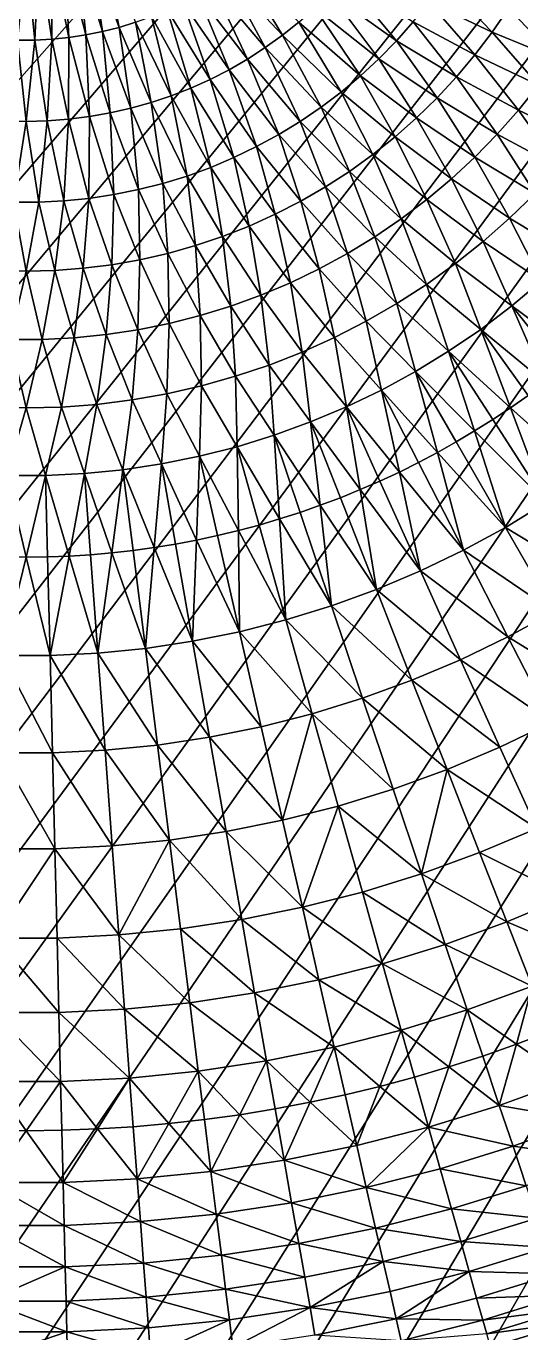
# Model space of a CAD drawing. Header units: millimetres. Extents: x -260 to 430, y -260 to 260.
# Drawn here: x 0 to 25.9, y -85.6 to -17.2 of the extents above; entities that cross this region are included whole.
import ezdxf

# ---------------------------------------------------------------- set-up
doc = ezdxf.new("R2010")
doc.units = ezdxf.units.MM
doc.header["$MEASUREMENT"] = 0
doc.layers.add('MESH_3D', color=2, linetype='CONTINUOUS')

msp = doc.modelspace()

# ---------------------------------------------------------------- linework, layer by layer
at = {"layer": 'MESH_3D'}
for points in [[(181.542, 186.125, 2950), (-259.677, -12.96, 2950), (-259.273, -19.43, 2950)], [(181.542, 186.125, 2950), (-259.273, -19.43, 2950), (-258.708, -25.888, 2950)], [(181.542, 186.125, 2950), (-258.708, -25.888, 2950), (-257.982, -32.329, 2950)], [(181.542, 186.125, 2950), (-257.982, -32.329, 2950), (-257.096, -38.751, 2950)], [(181.542, 186.125, 2950), (-257.096, -38.751, 2950), (-256.05, -45.149, 2950)], [(181.542, 186.125, 2950), (-256.05, -45.149, 2950), (-254.845, -51.518, 2950)], [(181.542, 186.125, 2950), (-254.845, -51.518, 2950), (-253.481, -57.855, 2950)], [(181.542, 186.125, 2950), (-253.481, -57.855, 2950), (-251.96, -64.157, 2950)], [(181.542, 186.125, 2950), (-251.96, -64.157, 2950), (-250.282, -70.419, 2950)], [(181.542, 186.125, 2950), (-250.282, -70.419, 2950), (-248.449, -76.636, 2950)], [(181.542, 186.125, 2950), (-248.449, -76.636, 2950), (-246.461, -82.807, 2950)], [(181.542, 186.125, 2950), (-246.461, -82.807, 2950), (-244.32, -88.925, 2950)], [(181.542, 186.125, 2950), (-244.32, -88.925, 2950), (-242.027, -94.989, 2950)], [(181.542, 186.125, 2950), (-242.027, -94.989, 2950), (-239.584, -100.993, 2950)], [(181.542, 186.125, 2950), (-239.584, -100.993, 2950), (-236.992, -106.935, 2950)], [(181.542, 186.125, 2950), (-236.992, -106.935, 2950), (-234.252, -112.81, 2950)], [(181.542, 186.125, 2950), (-234.252, -112.81, 2950), (-231.367, -118.615, 2950)], [(181.542, 186.125, 2950), (-231.367, -118.615, 2950), (-228.338, -124.346, 2950)], [(181.542, 186.125, 2950), (-228.338, -124.346, 2950), (-225.167, -130, 2950)], [(181.542, 186.125, 2950), (-225.167, -130, 2950), (-221.856, -135.573, 2950)], [(181.542, 186.125, 2950), (-221.856, -135.573, 2950), (-218.407, -141.062, 2950)], [(181.542, 186.125, 2950), (-218.407, -141.062, 2950), (-214.822, -146.463, 2950)], [(181.542, 186.125, 2950), (-214.822, -146.463, 2950), (-211.104, -151.773, 2950)], [(181.542, 186.125, 2950), (-211.104, -151.773, 2950), (-207.254, -156.989, 2950)], [(181.542, 186.125, 2950), (-207.254, -156.989, 2950), (-203.276, -162.107, 2950)], [(181.542, 186.125, 2950), (-203.276, -162.107, 2950), (-199.172, -167.125, 2950)], [(181.542, 186.125, 2950), (-199.172, -167.125, 2950), (-194.943, -172.038, 2950)], [(181.542, 186.125, 2950), (-194.943, -172.038, 2950), (-190.593, -176.845, 2950)], [(181.542, 186.125, 2950), (-190.593, -176.845, 2950), (-186.125, -181.542, 2950)], [(181.542, 186.125, 2950), (-186.125, -181.542, 2950), (-181.542, -186.125, 2950)], [(181.542, 186.125, 2950), (-181.542, -186.125, 2950), (-176.845, -190.593, 2950)], [(181.542, 186.125, 2950), (-176.845, -190.593, 2950), (-172.038, -194.943, 2950)], [(181.542, 186.125, 2950), (-172.038, -194.943, 2950), (-167.125, -199.172, 2950)], [(181.542, 186.125, 2950), (-167.125, -199.172, 2950), (-162.107, -203.276, 2950)], [(181.542, 186.125, 2950), (-162.107, -203.276, 2950), (-156.989, -207.254, 2950)], [(181.542, 186.125, 2950), (-156.989, -207.254, 2950), (-151.773, -211.104, 2950)], [(181.542, 186.125, 2950), (-151.773, -211.104, 2950), (-146.463, -214.822, 2950)], [(181.542, 186.125, 2950), (-146.463, -214.822, 2950), (-141.062, -218.407, 2950)], [(181.542, 186.125, 2950), (-141.062, -218.407, 2950), (-135.573, -221.856, 2950)], [(181.542, 186.125, 2950), (-135.573, -221.856, 2950), (-130, -225.167, 2950)], [(181.542, 186.125, 2950), (-130, -225.167, 2950), (-124.346, -228.338, 2950)], [(181.542, 186.125, 2950), (-124.346, -228.338, 2950), (-118.615, -231.367, 2950)], [(181.542, 186.125, 2950), (-118.615, -231.367, 2950), (-112.81, -234.252, 2950)], [(181.542, 186.125, 2950), (-112.81, -234.252, 2950), (-106.935, -236.992, 2950)], [(181.542, 186.125, 2950), (-106.935, -236.992, 2950), (-100.993, -239.584, 2950)], [(181.542, 186.125, 2950), (-100.993, -239.584, 2950), (-94.989, -242.027, 2950)], [(181.542, 186.125, 2950), (-94.989, -242.027, 2950), (-88.925, -244.32, 2950)], [(181.542, 186.125, 2950), (-88.925, -244.32, 2950), (-82.807, -246.461, 2950)], [(181.542, 186.125, 2950), (-82.807, -246.461, 2950), (-76.636, -248.449, 2950)], [(181.542, 186.125, 2950), (-76.636, -248.449, 2950), (-70.419, -250.282, 2950)], [(181.542, 186.125, 2950), (-70.419, -250.282, 2950), (-64.157, -251.96, 2950)], [(181.542, 186.125, 2950), (-64.157, -251.96, 2950), (-57.855, -253.481, 2950)], [(181.542, 186.125, 2950), (-57.855, -253.481, 2950), (-51.518, -254.845, 2950)], [(181.542, 186.125, 2950), (-51.518, -254.845, 2950), (-45.149, -256.05, 2950)], [(181.542, 186.125, 2950), (-45.149, -256.05, 2950), (-38.751, -257.096, 2950)], [(181.542, 186.125, 2950), (-38.751, -257.096, 2950), (-32.329, -257.982, 2950)], [(181.542, 186.125, 2950), (-32.329, -257.982, 2950), (-25.888, -258.708, 2950)], [(181.542, 186.125, 2950), (-25.888, -258.708, 2950), (-19.43, -259.273, 2950)], [(181.542, 186.125, 2950), (-19.43, -259.273, 2950), (-12.96, -259.677, 2950)], [(181.542, 186.125, 2950), (-12.96, -259.677, 2950), (-6.482, -259.919, 2950)], [(181.542, 186.125, 2950), (-6.482, -259.919, 2950), (0, -260, 2950)], [(181.542, 186.125, 2950), (0, -260, 2950), (6.482, -259.919, 2950)], [(181.542, 186.125, 2950), (6.482, -259.919, 2950), (12.96, -259.677, 2950)], [(181.542, 186.125, 2950), (12.96, -259.677, 2950), (19.43, -259.273, 2950)], [(181.542, 186.125, 2950), (19.43, -259.273, 2950), (25.888, -258.708, 2950)], [(3.972, -12.877, -47.02), (4.863, -17.285, -46.644), (3.325, -13.059, -47.02)], [(3.972, -12.877, -47.02), (5.719, -17.021, -46.644), (4.863, -17.285, -46.644)], [(0, -13.476, -47.02), (-0.448, -17.95, -46.644), (-0.672, -13.459, -47.02)], [(0, -13.476, -47.02), (0.448, -17.95, -46.644), (-0.448, -17.95, -46.644)], [(0.672, -13.459, -47.02), (0.448, -17.95, -46.644), (0, -13.476, -47.02)], [(0.672, -13.459, -47.02), (1.342, -17.906, -46.644), (0.448, -17.95, -46.644)], [(1.342, -13.409, -47.02), (1.342, -17.906, -46.644), (0.672, -13.459, -47.02)], [(2.009, -13.326, -47.02), (2.233, -17.817, -46.644), (1.342, -13.409, -47.02)], [(1.342, -13.409, -47.02), (2.233, -17.817, -46.644), (1.342, -17.906, -46.644)], [(2.67, -13.209, -47.02), (3.118, -17.683, -46.644), (2.009, -13.326, -47.02)], [(2.009, -13.326, -47.02), (3.118, -17.683, -46.644), (2.233, -17.817, -46.644)], [(3.325, -13.059, -47.02), (3.996, -17.506, -46.644), (2.67, -13.209, -47.02)], [(2.67, -13.209, -47.02), (3.996, -17.506, -46.644), (3.118, -17.683, -46.644)], [(3.325, -13.059, -47.02), (4.863, -17.285, -46.644), (3.996, -17.506, -46.644)], [(13.406, -17.698, -46.185), (10.482, -14.579, -46.644), (11.195, -14.039, -46.644)], [(14.271, -17.008, -46.185), (13.406, -17.698, -46.185), (11.195, -14.039, -46.644)], [(12.507, -18.344, -46.185), (9.742, -15.084, -46.644), (10.482, -14.579, -46.644)], [(13.406, -17.698, -46.185), (12.507, -18.344, -46.185), (10.482, -14.579, -46.644)], [(16.647, -14.691, -46.185), (19.379, -17.981, -45.624), (15.894, -15.502, -46.185)], [(16.647, -14.691, -46.185), (20.251, -16.993, -45.624), (19.379, -17.981, -45.624)], [(24.386, -17.532, -45.064), (21.073, -15.962, -45.624), (21.843, -14.892, -45.624)], [(25.23, -16.295, -45.064), (24.386, -17.532, -45.064), (21.843, -14.892, -45.624)], [(26.011, -15.017, -45.064), (28.687, -17.53, -44.426), (25.23, -16.295, -45.064)], [(10.618, -19.498, -46.185), (8.192, -15.979, -46.644), (8.978, -15.55, -46.644)], [(11.577, -18.945, -46.185), (8.978, -15.55, -46.644), (9.742, -15.084, -46.644)], [(11.577, -18.945, -46.185), (10.618, -19.498, -46.185), (8.978, -15.55, -46.644)], [(12.507, -18.344, -46.185), (11.577, -18.945, -46.185), (9.742, -15.084, -46.644)], [(15.894, -15.502, -46.185), (18.459, -18.925, -45.624), (15.101, -16.275, -46.185)], [(15.894, -15.502, -46.185), (19.379, -17.981, -45.624), (18.459, -18.925, -45.624)], [(8.624, -20.459, -46.185), (6.56, -16.715, -46.644), (7.385, -16.367, -46.644)], [(9.633, -20.004, -46.185), (7.385, -16.367, -46.644), (8.192, -15.979, -46.644)], [(9.633, -20.004, -46.185), (8.624, -20.459, -46.185), (7.385, -16.367, -46.644)], [(10.618, -19.498, -46.185), (9.633, -20.004, -46.185), (8.192, -15.979, -46.644)], [(15.101, -16.275, -46.185), (17.492, -19.821, -45.624), (14.271, -17.008, -46.185)], [(15.101, -16.275, -46.185), (18.459, -18.925, -45.624), (17.492, -19.821, -45.624)], [(23.482, -18.726, -45.064), (20.251, -16.993, -45.624), (21.073, -15.962, -45.624)], [(24.386, -17.532, -45.064), (23.482, -18.726, -45.064), (21.073, -15.962, -45.624)], [(25.23, -16.295, -45.064), (27.778, -18.939, -44.426), (24.386, -17.532, -45.064)], [(25.23, -16.295, -45.064), (28.687, -17.53, -44.426), (27.778, -18.939, -44.426)], [(6.544, -21.216, -46.185), (4.863, -17.285, -46.644), (5.719, -17.021, -46.644)], [(7.594, -20.863, -46.185), (5.719, -17.021, -46.644), (6.56, -16.715, -46.644)], [(7.594, -20.863, -46.185), (6.544, -21.216, -46.185), (5.719, -17.021, -46.644)], [(8.624, -20.459, -46.185), (7.594, -20.863, -46.185), (6.56, -16.715, -46.644)], [(14.271, -17.008, -46.185), (16.483, -20.669, -45.624), (13.406, -17.698, -46.185)], [(14.271, -17.008, -46.185), (17.492, -19.821, -45.624), (16.483, -20.669, -45.624)], [(22.519, -19.873, -45.064), (19.379, -17.981, -45.624), (20.251, -16.993, -45.624)], [(23.482, -18.726, -45.064), (22.519, -19.873, -45.064), (20.251, -16.993, -45.624)], [(3.309, -21.954, -46.185), (2.233, -17.817, -46.644), (3.118, -17.683, -46.644)], [(4.399, -21.762, -46.185), (3.118, -17.683, -46.644), (3.996, -17.506, -46.644)], [(4.399, -21.762, -46.185), (3.309, -21.954, -46.185), (3.118, -17.683, -46.644)], [(5.479, -21.516, -46.185), (3.996, -17.506, -46.644), (4.863, -17.285, -46.644)], [(5.479, -21.516, -46.185), (4.399, -21.762, -46.185), (3.996, -17.506, -46.644)], [(6.544, -21.216, -46.185), (5.479, -21.516, -46.185), (4.863, -17.285, -46.644)], [(13.406, -17.698, -46.185), (15.432, -21.465, -45.624), (12.507, -18.344, -46.185)], [(13.406, -17.698, -46.185), (16.483, -20.669, -45.624), (15.432, -21.465, -45.624)], [(24.386, -17.532, -45.064), (26.799, -20.3, -44.426), (23.482, -18.726, -45.064)], [(24.386, -17.532, -45.064), (27.778, -18.939, -44.426), (26.799, -20.3, -44.426)], [(0, -22.202, -46.185), (-1.107, -22.175, -46.185), (-0.448, -17.95, -46.644)], [(0, -22.202, -46.185), (-0.448, -17.95, -46.644), (0.448, -17.95, -46.644)], [(1.107, -22.175, -46.185), (0, -22.202, -46.185), (0.448, -17.95, -46.644)], [(1.107, -22.175, -46.185), (0.448, -17.95, -46.644), (1.342, -17.906, -46.644)], [(2.211, -22.092, -46.185), (1.107, -22.175, -46.185), (1.342, -17.906, -46.644)], [(2.211, -22.092, -46.185), (1.342, -17.906, -46.644), (2.233, -17.817, -46.644)], [(3.309, -21.954, -46.185), (2.211, -22.092, -46.185), (2.233, -17.817, -46.644)], [(12.507, -18.344, -46.185), (14.343, -22.207, -45.624), (11.577, -18.945, -46.185)], [(12.507, -18.344, -46.185), (15.432, -21.465, -45.624), (14.343, -22.207, -45.624)], [(21.501, -20.971, -45.064), (18.459, -18.925, -45.624), (19.379, -17.981, -45.624)], [(22.519, -19.873, -45.064), (21.501, -20.971, -45.064), (19.379, -17.981, -45.624)], [(11.577, -18.945, -46.185), (13.218, -22.894, -45.624), (10.618, -19.498, -46.185)], [(11.577, -18.945, -46.185), (14.343, -22.207, -45.624), (13.218, -22.894, -45.624)], [(20.429, -22.017, -45.064), (17.492, -19.821, -45.624), (18.459, -18.925, -45.624)], [(21.501, -20.971, -45.064), (20.429, -22.017, -45.064), (18.459, -18.925, -45.624)], [(23.482, -18.726, -45.064), (25.754, -21.61, -44.426), (22.519, -19.873, -45.064)], [(23.482, -18.726, -45.064), (26.799, -20.3, -44.426), (25.754, -21.61, -44.426)], [(10.618, -19.498, -46.185), (12.06, -23.525, -45.624), (9.633, -20.004, -46.185)], [(10.618, -19.498, -46.185), (13.218, -22.894, -45.624), (12.06, -23.525, -45.624)], [(19.306, -23.008, -45.064), (16.483, -20.669, -45.624), (17.492, -19.821, -45.624)], [(20.429, -22.017, -45.064), (19.306, -23.008, -45.064), (17.492, -19.821, -45.624)], [(8.624, -20.459, -46.185), (9.658, -24.609, -45.624), (7.594, -20.863, -46.185)], [(9.633, -20.004, -46.185), (10.873, -24.097, -45.624), (8.624, -20.459, -46.185)], [(8.624, -20.459, -46.185), (10.873, -24.097, -45.624), (9.658, -24.609, -45.624)], [(9.633, -20.004, -46.185), (12.06, -23.525, -45.624), (10.873, -24.097, -45.624)], [(22.519, -19.873, -45.064), (24.645, -22.867, -44.426), (21.501, -20.971, -45.064)], [(22.519, -19.873, -45.064), (25.754, -21.61, -44.426), (24.645, -22.867, -44.426)], [(29.076, -23.188, -43.709), (25.754, -21.61, -44.426), (26.799, -20.3, -44.426)], [(7.594, -20.863, -46.185), (8.42, -25.06, -45.624), (6.544, -21.216, -46.185)], [(7.594, -20.863, -46.185), (9.658, -24.609, -45.624), (8.42, -25.06, -45.624)], [(18.135, -23.941, -45.064), (15.432, -21.465, -45.624), (16.483, -20.669, -45.624)], [(19.306, -23.008, -45.064), (18.135, -23.941, -45.064), (16.483, -20.669, -45.624)], [(21.501, -20.971, -45.064), (23.475, -24.067, -44.426), (20.429, -22.017, -45.064)], [(21.501, -20.971, -45.064), (24.645, -22.867, -44.426), (23.475, -24.067, -44.426)], [(4.399, -21.762, -46.185), (4.591, -26.035, -45.624), (3.309, -21.954, -46.185)], [(5.479, -21.516, -46.185), (5.883, -25.773, -45.624), (4.399, -21.762, -46.185)], [(4.399, -21.762, -46.185), (5.883, -25.773, -45.624), (4.591, -26.035, -45.624)], [(6.544, -21.216, -46.185), (7.16, -25.448, -45.624), (5.479, -21.516, -46.185)], [(5.479, -21.516, -46.185), (7.16, -25.448, -45.624), (5.883, -25.773, -45.624)], [(6.544, -21.216, -46.185), (8.42, -25.06, -45.624), (7.16, -25.448, -45.624)], [(16.919, -24.816, -45.064), (14.343, -22.207, -45.624), (15.432, -21.465, -45.624)], [(18.135, -23.941, -45.064), (16.919, -24.816, -45.064), (15.432, -21.465, -45.624)], [(27.884, -24.608, -43.709), (24.645, -22.867, -44.426), (25.754, -21.61, -44.426)], [(29.076, -23.188, -43.709), (27.884, -24.608, -43.709), (25.754, -21.61, -44.426)], [(0, -22.202, -46.185), (-0.659, -26.428, -45.624), (-1.107, -22.175, -46.185)], [(0, -22.202, -46.185), (0.659, -26.428, -45.624), (-0.659, -26.428, -45.624)], [(1.107, -22.175, -46.185), (0.659, -26.428, -45.624), (0, -22.202, -46.185)], [(1.107, -22.175, -46.185), (1.976, -26.362, -45.624), (0.659, -26.428, -45.624)], [(2.211, -22.092, -46.185), (1.976, -26.362, -45.624), (1.107, -22.175, -46.185)], [(2.211, -22.092, -46.185), (3.287, -26.231, -45.624), (1.976, -26.362, -45.624)], [(3.309, -21.954, -46.185), (3.287, -26.231, -45.624), (2.211, -22.092, -46.185)], [(3.309, -21.954, -46.185), (4.591, -26.035, -45.624), (3.287, -26.231, -45.624)], [(15.661, -25.628, -45.064), (13.218, -22.894, -45.624), (14.343, -22.207, -45.624)], [(16.919, -24.816, -45.064), (15.661, -25.628, -45.064), (14.343, -22.207, -45.624)], [(20.429, -22.017, -45.064), (22.246, -25.207, -44.426), (19.306, -23.008, -45.064)], [(20.429, -22.017, -45.064), (23.475, -24.067, -44.426), (22.246, -25.207, -44.426)], [(14.364, -26.377, -45.064), (12.06, -23.525, -45.624), (13.218, -22.894, -45.624)], [(15.661, -25.628, -45.064), (14.364, -26.377, -45.064), (13.218, -22.894, -45.624)], [(19.306, -23.008, -45.064), (20.962, -26.285, -44.426), (18.135, -23.941, -45.064)], [(19.306, -23.008, -45.064), (22.246, -25.207, -44.426), (20.962, -26.285, -44.426)], [(26.623, -25.967, -43.709), (23.475, -24.067, -44.426), (24.645, -22.867, -44.426)], [(27.884, -24.608, -43.709), (26.623, -25.967, -43.709), (24.645, -22.867, -44.426)], [(13.031, -27.06, -45.064), (10.873, -24.097, -45.624), (12.06, -23.525, -45.624)], [(14.364, -26.377, -45.064), (13.031, -27.06, -45.064), (12.06, -23.525, -45.624)], [(11.666, -27.676, -45.064), (9.658, -24.609, -45.624), (10.873, -24.097, -45.624)], [(13.031, -27.06, -45.064), (11.666, -27.676, -45.064), (10.873, -24.097, -45.624)], [(18.135, -23.941, -45.064), (19.625, -27.297, -44.426), (16.919, -24.816, -45.064)], [(18.135, -23.941, -45.064), (20.962, -26.285, -44.426), (19.625, -27.297, -44.426)], [(25.296, -27.262, -43.709), (22.246, -25.207, -44.426), (23.475, -24.067, -44.426)], [(26.623, -25.967, -43.709), (25.296, -27.262, -43.709), (23.475, -24.067, -44.426)], [(8.853, -28.7, -45.064), (7.16, -25.448, -45.624), (8.42, -25.06, -45.624)], [(10.272, -28.223, -45.064), (8.42, -25.06, -45.624), (9.658, -24.609, -45.624)], [(10.272, -28.223, -45.064), (8.853, -28.7, -45.064), (8.42, -25.06, -45.624)], [(11.666, -27.676, -45.064), (10.272, -28.223, -45.064), (9.658, -24.609, -45.624)], [(16.919, -24.816, -45.064), (18.24, -28.241, -44.426), (15.661, -25.628, -45.064)], [(16.919, -24.816, -45.064), (19.625, -27.297, -44.426), (18.24, -28.241, -44.426)], [(23.905, -28.489, -43.709), (20.962, -26.285, -44.426), (22.246, -25.207, -44.426)], [(25.296, -27.262, -43.709), (23.905, -28.489, -43.709), (22.246, -25.207, -44.426)], [(5.951, -29.439, -45.064), (4.591, -26.035, -45.624), (5.883, -25.773, -45.624)], [(7.411, -29.106, -45.064), (5.883, -25.773, -45.624), (7.16, -25.448, -45.624)], [(7.411, -29.106, -45.064), (5.951, -29.439, -45.064), (5.883, -25.773, -45.624)], [(8.853, -28.7, -45.064), (7.411, -29.106, -45.064), (7.16, -25.448, -45.624)], [(15.661, -25.628, -45.064), (16.81, -29.116, -44.426), (14.364, -26.377, -45.064)], [(15.661, -25.628, -45.064), (18.24, -28.241, -44.426), (16.81, -29.116, -44.426)], [(26.623, -25.967, -43.709), (28.448, -29.166, -42.91), (25.296, -27.262, -43.709)], [(0, -30.034, -45.064), (-1.497, -29.997, -45.064), (-0.659, -26.428, -45.624)], [(0, -30.034, -45.064), (-0.659, -26.428, -45.624), (0.659, -26.428, -45.624)], [(1.497, -29.997, -45.064), (0, -30.034, -45.064), (0.659, -26.428, -45.624)], [(1.497, -29.997, -45.064), (0.659, -26.428, -45.624), (1.976, -26.362, -45.624)], [(2.99, -29.885, -45.064), (1.497, -29.997, -45.064), (1.976, -26.362, -45.624)], [(2.99, -29.885, -45.064), (1.976, -26.362, -45.624), (3.287, -26.231, -45.624)], [(4.476, -29.699, -45.064), (2.99, -29.885, -45.064), (3.287, -26.231, -45.624)], [(4.476, -29.699, -45.064), (3.287, -26.231, -45.624), (4.591, -26.035, -45.624)], [(5.951, -29.439, -45.064), (4.476, -29.699, -45.064), (4.591, -26.035, -45.624)], [(14.364, -26.377, -45.064), (15.338, -29.917, -44.426), (13.031, -27.06, -45.064)], [(14.364, -26.377, -45.064), (16.81, -29.116, -44.426), (15.338, -29.917, -44.426)], [(22.455, -29.645, -43.709), (19.625, -27.297, -44.426), (20.962, -26.285, -44.426)], [(23.905, -28.489, -43.709), (22.455, -29.645, -43.709), (20.962, -26.285, -44.426)], [(13.031, -27.06, -45.064), (13.827, -30.645, -44.426), (11.666, -27.676, -45.064)], [(13.031, -27.06, -45.064), (15.338, -29.917, -44.426), (13.827, -30.645, -44.426)], [(20.95, -30.728, -43.709), (18.24, -28.241, -44.426), (19.625, -27.297, -44.426)], [(22.455, -29.645, -43.709), (20.95, -30.728, -43.709), (19.625, -27.297, -44.426)], [(25.296, -27.262, -43.709), (26.959, -30.548, -42.91), (23.905, -28.489, -43.709)], [(25.296, -27.262, -43.709), (28.448, -29.166, -42.91), (26.959, -30.548, -42.91)], [(11.666, -27.676, -45.064), (12.283, -31.296, -44.426), (10.272, -28.223, -45.064)], [(11.666, -27.676, -45.064), (13.827, -30.645, -44.426), (12.283, -31.296, -44.426)], [(8.853, -28.7, -45.064), (9.106, -32.363, -44.426), (7.411, -29.106, -45.064)], [(10.272, -28.223, -45.064), (10.707, -31.869, -44.426), (8.853, -28.7, -45.064)], [(8.853, -28.7, -45.064), (10.707, -31.869, -44.426), (9.106, -32.363, -44.426)], [(10.272, -28.223, -45.064), (12.283, -31.296, -44.426), (10.707, -31.869, -44.426)], [(19.392, -31.734, -43.709), (16.81, -29.116, -44.426), (18.24, -28.241, -44.426)], [(20.95, -30.728, -43.709), (19.392, -31.734, -43.709), (18.24, -28.241, -44.426)], [(23.905, -28.489, -43.709), (25.403, -31.854, -42.91), (22.455, -29.645, -43.709)], [(23.905, -28.489, -43.709), (26.959, -30.548, -42.91), (25.403, -31.854, -42.91)], [(7.411, -29.106, -45.064), (7.481, -32.777, -44.426), (5.951, -29.439, -45.064)], [(7.411, -29.106, -45.064), (9.106, -32.363, -44.426), (7.481, -32.777, -44.426)], [(17.786, -32.661, -43.709), (15.338, -29.917, -44.426), (16.81, -29.116, -44.426)], [(19.392, -31.734, -43.709), (17.786, -32.661, -43.709), (16.81, -29.116, -44.426)], [(0, -30.034, -45.064), (-0.838, -33.609, -44.426), (-1.497, -29.997, -45.064)], [(0, -30.034, -45.064), (0.838, -33.609, -44.426), (-0.838, -33.609, -44.426)], [(1.497, -29.997, -45.064), (0.838, -33.609, -44.426), (0, -30.034, -45.064)], [(1.497, -29.997, -45.064), (2.512, -33.526, -44.426), (0.838, -33.609, -44.426)], [(2.99, -29.885, -45.064), (2.512, -33.526, -44.426), (1.497, -29.997, -45.064)], [(2.99, -29.885, -45.064), (4.18, -33.359, -44.426), (2.512, -33.526, -44.426)], [(4.476, -29.699, -45.064), (4.18, -33.359, -44.426), (2.99, -29.885, -45.064)], [(4.476, -29.699, -45.064), (5.838, -33.109, -44.426), (4.18, -33.359, -44.426)], [(5.951, -29.439, -45.064), (5.838, -33.109, -44.426), (4.476, -29.699, -45.064)], [(5.951, -29.439, -45.064), (7.481, -32.777, -44.426), (5.838, -33.109, -44.426)], [(16.136, -33.507, -43.709), (13.827, -30.645, -44.426), (15.338, -29.917, -44.426)], [(17.786, -32.661, -43.709), (16.136, -33.507, -43.709), (15.338, -29.917, -44.426)], [(22.455, -29.645, -43.709), (23.783, -33.081, -42.91), (20.95, -30.728, -43.709)], [(22.455, -29.645, -43.709), (25.403, -31.854, -42.91), (23.783, -33.081, -42.91)], [(14.446, -34.27, -43.709), (12.283, -31.296, -44.426), (13.827, -30.645, -44.426)], [(16.136, -33.507, -43.709), (14.446, -34.27, -43.709), (13.827, -30.645, -44.426)], [(20.95, -30.728, -43.709), (22.105, -34.225, -42.91), (19.392, -31.734, -43.709)], [(20.95, -30.728, -43.709), (23.783, -33.081, -42.91), (22.105, -34.225, -42.91)], [(26.959, -30.548, -42.91), (28.925, -34.472, -41.833), (25.403, -31.854, -42.91)], [(12.72, -34.947, -43.709), (10.707, -31.869, -44.426), (12.283, -31.296, -44.426)], [(14.446, -34.27, -43.709), (12.72, -34.947, -43.709), (12.283, -31.296, -44.426)], [(10.962, -35.538, -43.709), (9.106, -32.363, -44.426), (10.707, -31.869, -44.426)], [(12.72, -34.947, -43.709), (10.962, -35.538, -43.709), (10.707, -31.869, -44.426)], [(19.392, -31.734, -43.709), (20.371, -35.284, -42.91), (17.786, -32.661, -43.709)], [(19.392, -31.734, -43.709), (22.105, -34.225, -42.91), (20.371, -35.284, -42.91)], [(25.403, -31.854, -42.91), (27.171, -35.871, -41.833), (23.783, -33.081, -42.91)], [(25.403, -31.854, -42.91), (28.057, -35.182, -41.833), (27.171, -35.871, -41.833)], [(25.403, -31.854, -42.91), (28.925, -34.472, -41.833), (28.057, -35.182, -41.833)], [(7.369, -36.453, -43.709), (5.838, -33.109, -44.426), (7.481, -32.777, -44.426)], [(9.177, -36.04, -43.709), (7.369, -36.453, -43.709), (7.481, -32.777, -44.426)], [(9.177, -36.04, -43.709), (7.481, -32.777, -44.426), (9.106, -32.363, -44.426)], [(10.962, -35.538, -43.709), (9.177, -36.04, -43.709), (9.106, -32.363, -44.426)], [(17.786, -32.661, -43.709), (18.587, -36.256, -42.91), (16.136, -33.507, -43.709)], [(17.786, -32.661, -43.709), (20.371, -35.284, -42.91), (18.587, -36.256, -42.91)], [(3.703, -37.005, -43.709), (2.512, -33.526, -44.426), (4.18, -33.359, -44.426)], [(5.543, -36.775, -43.709), (3.703, -37.005, -43.709), (4.18, -33.359, -44.426)], [(5.543, -36.775, -43.709), (4.18, -33.359, -44.426), (5.838, -33.109, -44.426)], [(7.369, -36.453, -43.709), (5.543, -36.775, -43.709), (5.838, -33.109, -44.426)], [(23.783, -33.081, -42.91), (25.349, -37.181, -41.833), (22.105, -34.225, -42.91)], [(23.783, -33.081, -42.91), (26.268, -36.537, -41.833), (25.349, -37.181, -41.833)], [(23.783, -33.081, -42.91), (27.171, -35.871, -41.833), (26.268, -36.537, -41.833)], [(0, -37.19, -43.709), (-1.854, -37.144, -43.709), (-0.838, -33.609, -44.426)], [(0, -37.19, -43.709), (-0.838, -33.609, -44.426), (0.838, -33.609, -44.426)], [(1.854, -37.144, -43.709), (0, -37.19, -43.709), (0.838, -33.609, -44.426)], [(1.854, -37.144, -43.709), (0.838, -33.609, -44.426), (2.512, -33.526, -44.426)], [(3.703, -37.005, -43.709), (1.854, -37.144, -43.709), (2.512, -33.526, -44.426)], [(16.136, -33.507, -43.709), (16.757, -37.137, -42.91), (14.446, -34.27, -43.709)], [(16.136, -33.507, -43.709), (18.587, -36.256, -42.91), (16.757, -37.137, -42.91)], [(14.446, -34.27, -43.709), (14.885, -37.926, -42.91), (12.72, -34.947, -43.709)], [(14.446, -34.27, -43.709), (16.757, -37.137, -42.91), (14.885, -37.926, -42.91)], [(22.105, -34.225, -42.91), (23.465, -38.398, -41.833), (20.371, -35.284, -42.91)], [(22.105, -34.225, -42.91), (24.415, -37.801, -41.833), (23.465, -38.398, -41.833)], [(22.105, -34.225, -42.91), (25.349, -37.181, -41.833), (24.415, -37.801, -41.833)], [(10.962, -35.538, -43.709), (11.035, -39.22, -42.91), (9.177, -36.04, -43.709)], [(12.72, -34.947, -43.709), (12.976, -38.621, -42.91), (10.962, -35.538, -43.709)], [(10.962, -35.538, -43.709), (12.976, -38.621, -42.91), (11.035, -39.22, -42.91)], [(12.72, -34.947, -43.709), (14.885, -37.926, -42.91), (12.976, -38.621, -42.91)], [(20.371, -35.284, -42.91), (21.521, -39.52, -41.833), (18.587, -36.256, -42.91)], [(20.371, -35.284, -42.91), (22.5, -38.971, -41.833), (21.521, -39.52, -41.833)], [(20.371, -35.284, -42.91), (23.465, -38.398, -41.833), (22.5, -38.971, -41.833)], [(9.177, -36.04, -43.709), (9.066, -39.721, -42.91), (7.369, -36.453, -43.709)], [(9.177, -36.04, -43.709), (11.035, -39.22, -42.91), (9.066, -39.721, -42.91)], [(5.543, -36.775, -43.709), (5.066, -40.427, -42.91), (3.703, -37.005, -43.709)], [(5.543, -36.775, -43.709), (7.075, -40.124, -42.91), (5.066, -40.427, -42.91)], [(7.369, -36.453, -43.709), (7.075, -40.124, -42.91), (5.543, -36.775, -43.709)], [(7.369, -36.453, -43.709), (9.066, -39.721, -42.91), (7.075, -40.124, -42.91)], [(18.587, -36.256, -42.91), (19.525, -40.544, -41.833), (16.757, -37.137, -42.91)], [(18.587, -36.256, -42.91), (20.529, -40.044, -41.833), (19.525, -40.544, -41.833)], [(18.587, -36.256, -42.91), (21.521, -39.52, -41.833), (20.529, -40.044, -41.833)], [(29.28, -40.727, -40.339), (25.349, -37.181, -41.833), (26.268, -36.537, -41.833)], [(0, -37.19, -43.709), (-1.016, -40.73, -42.91), (-1.854, -37.144, -43.709)], [(0, -37.19, -43.709), (1.016, -40.73, -42.91), (-1.016, -40.73, -42.91)], [(1.854, -37.144, -43.709), (1.016, -40.73, -42.91), (0, -37.19, -43.709)], [(1.854, -37.144, -43.709), (3.045, -40.629, -42.91), (1.016, -40.73, -42.91)], [(3.703, -37.005, -43.709), (3.045, -40.629, -42.91), (1.854, -37.144, -43.709)], [(3.703, -37.005, -43.709), (5.066, -40.427, -42.91), (3.045, -40.629, -42.91)], [(16.757, -37.137, -42.91), (17.48, -41.466, -41.833), (14.885, -37.926, -42.91)], [(16.757, -37.137, -42.91), (18.508, -41.018, -41.833), (17.48, -41.466, -41.833)], [(16.757, -37.137, -42.91), (19.525, -40.544, -41.833), (18.508, -41.018, -41.833)], [(27.214, -42.136, -40.339), (24.415, -37.801, -41.833), (25.349, -37.181, -41.833)], [(29.28, -40.727, -40.339), (27.214, -42.136, -40.339), (25.349, -37.181, -41.833)], [(14.885, -37.926, -42.91), (15.391, -42.286, -41.833), (12.976, -38.621, -42.91)], [(14.885, -37.926, -42.91), (16.44, -41.889, -41.833), (15.391, -42.286, -41.833)], [(14.885, -37.926, -42.91), (17.48, -41.466, -41.833), (16.44, -41.889, -41.833)], [(27.214, -42.136, -40.339), (23.465, -38.398, -41.833), (24.415, -37.801, -41.833)], [(12.976, -38.621, -42.91), (13.264, -43.001, -41.833), (11.035, -39.22, -42.91)], [(12.976, -38.621, -42.91), (14.332, -42.657, -41.833), (13.264, -43.001, -41.833)], [(12.976, -38.621, -42.91), (15.391, -42.286, -41.833), (14.332, -42.657, -41.833)], [(25.08, -43.44, -40.339), (22.5, -38.971, -41.833), (23.465, -38.398, -41.833)], [(27.214, -42.136, -40.339), (25.08, -43.44, -40.339), (23.465, -38.398, -41.833)], [(11.035, -39.22, -42.91), (11.104, -43.608, -41.833), (9.066, -39.721, -42.91)], [(11.035, -39.22, -42.91), (12.188, -43.318, -41.833), (11.104, -43.608, -41.833)], [(11.035, -39.22, -42.91), (13.264, -43.001, -41.833), (12.188, -43.318, -41.833)], [(22.883, -44.636, -40.339), (20.529, -40.044, -41.833), (21.521, -39.52, -41.833)], [(25.08, -43.44, -40.339), (21.521, -39.52, -41.833), (22.5, -38.971, -41.833)], [(25.08, -43.44, -40.339), (22.883, -44.636, -40.339), (21.521, -39.52, -41.833)], [(7.075, -40.124, -42.91), (6.707, -44.497, -41.833), (5.066, -40.427, -42.91)], [(7.075, -40.124, -42.91), (7.814, -44.316, -41.833), (6.707, -44.497, -41.833)], [(9.066, -39.721, -42.91), (8.917, -44.108, -41.833), (7.075, -40.124, -42.91)], [(7.075, -40.124, -42.91), (8.917, -44.108, -41.833), (7.814, -44.316, -41.833)], [(9.066, -39.721, -42.91), (10.013, -43.872, -41.833), (8.917, -44.108, -41.833)], [(9.066, -39.721, -42.91), (11.104, -43.608, -41.833), (10.013, -43.872, -41.833)], [(22.883, -44.636, -40.339), (19.525, -40.544, -41.833), (20.529, -40.044, -41.833)], [(-1.016, -40.73, -42.91), (0, -45, -41.833), (-1.122, -44.986, -41.833)], [(1.016, -40.73, -42.91), (0, -45, -41.833), (-1.016, -40.73, -42.91)], [(1.016, -40.73, -42.91), (1.122, -44.986, -41.833), (0, -45, -41.833)], [(3.045, -40.629, -42.91), (2.243, -44.944, -41.833), (1.016, -40.73, -42.91)], [(1.016, -40.73, -42.91), (2.243, -44.944, -41.833), (1.122, -44.986, -41.833)], [(3.045, -40.629, -42.91), (3.363, -44.874, -41.833), (2.243, -44.944, -41.833)], [(5.066, -40.427, -42.91), (4.481, -44.776, -41.833), (3.045, -40.629, -42.91)], [(3.045, -40.629, -42.91), (4.481, -44.776, -41.833), (3.363, -44.874, -41.833)], [(5.066, -40.427, -42.91), (5.595, -44.651, -41.833), (4.481, -44.776, -41.833)], [(5.066, -40.427, -42.91), (6.707, -44.497, -41.833), (5.595, -44.651, -41.833)], [(20.63, -45.721, -40.339), (18.508, -41.018, -41.833), (19.525, -40.544, -41.833)], [(22.883, -44.636, -40.339), (20.63, -45.721, -40.339), (19.525, -40.544, -41.833)], [(18.325, -46.692, -40.339), (16.44, -41.889, -41.833), (17.48, -41.466, -41.833)], [(20.63, -45.721, -40.339), (17.48, -41.466, -41.833), (18.508, -41.018, -41.833)], [(20.63, -45.721, -40.339), (18.325, -46.692, -40.339), (17.48, -41.466, -41.833)], [(15.975, -47.548, -40.339), (14.332, -42.657, -41.833), (15.391, -42.286, -41.833)], [(18.325, -46.692, -40.339), (15.391, -42.286, -41.833), (16.44, -41.889, -41.833)], [(18.325, -46.692, -40.339), (15.975, -47.548, -40.339), (15.391, -42.286, -41.833)], [(29.978, -46.416, -38.639), (25.08, -43.44, -40.339), (27.214, -42.136, -40.339)], [(13.585, -48.285, -40.339), (12.188, -43.318, -41.833), (13.264, -43.001, -41.833)], [(15.975, -47.548, -40.339), (13.264, -43.001, -41.833), (14.332, -42.657, -41.833)], [(15.975, -47.548, -40.339), (13.585, -48.285, -40.339), (13.264, -43.001, -41.833)], [(11.162, -48.902, -40.339), (10.013, -43.872, -41.833), (11.104, -43.608, -41.833)], [(13.585, -48.285, -40.339), (11.104, -43.608, -41.833), (12.188, -43.318, -41.833)], [(13.585, -48.285, -40.339), (11.162, -48.902, -40.339), (11.104, -43.608, -41.833)], [(27.628, -47.852, -38.639), (22.883, -44.636, -40.339), (25.08, -43.44, -40.339)], [(29.978, -46.416, -38.639), (27.628, -47.852, -38.639), (25.08, -43.44, -40.339)], [(8.71, -49.398, -40.339), (6.707, -44.497, -41.833), (7.814, -44.316, -41.833)], [(8.71, -49.398, -40.339), (7.814, -44.316, -41.833), (8.917, -44.108, -41.833)], [(11.162, -48.902, -40.339), (8.71, -49.398, -40.339), (8.917, -44.108, -41.833)], [(11.162, -48.902, -40.339), (8.917, -44.108, -41.833), (10.013, -43.872, -41.833)], [(-1.251, -50.144, -40.339), (-1.122, -44.986, -41.833), (0, -45, -41.833)], [(1.251, -50.144, -40.339), (-1.251, -50.144, -40.339), (0, -45, -41.833)], [(1.251, -50.144, -40.339), (0, -45, -41.833), (1.122, -44.986, -41.833)], [(1.251, -50.144, -40.339), (1.122, -44.986, -41.833), (2.243, -44.944, -41.833)], [(3.748, -50.02, -40.339), (1.251, -50.144, -40.339), (2.243, -44.944, -41.833)], [(3.748, -50.02, -40.339), (2.243, -44.944, -41.833), (3.363, -44.874, -41.833)], [(3.748, -50.02, -40.339), (3.363, -44.874, -41.833), (4.481, -44.776, -41.833)], [(6.237, -49.77, -40.339), (3.748, -50.02, -40.339), (4.481, -44.776, -41.833)], [(6.237, -49.77, -40.339), (4.481, -44.776, -41.833), (5.595, -44.651, -41.833)], [(6.237, -49.77, -40.339), (5.595, -44.651, -41.833), (6.707, -44.497, -41.833)], [(8.71, -49.398, -40.339), (6.237, -49.77, -40.339), (6.707, -44.497, -41.833)], [(25.208, -49.17, -38.639), (20.63, -45.721, -40.339), (22.883, -44.636, -40.339)], [(27.628, -47.852, -38.639), (25.208, -49.17, -38.639), (22.883, -44.636, -40.339)], [(22.726, -50.365, -38.639), (18.325, -46.692, -40.339), (20.63, -45.721, -40.339)], [(25.208, -49.17, -38.639), (22.726, -50.365, -38.639), (20.63, -45.721, -40.339)], [(20.187, -51.436, -38.639), (15.975, -47.548, -40.339), (18.325, -46.692, -40.339)], [(22.726, -50.365, -38.639), (20.187, -51.436, -38.639), (18.325, -46.692, -40.339)], [(17.598, -52.378, -38.639), (13.585, -48.285, -40.339), (15.975, -47.548, -40.339)], [(20.187, -51.436, -38.639), (17.598, -52.378, -38.639), (15.975, -47.548, -40.339)], [(14.965, -53.19, -38.639), (11.162, -48.902, -40.339), (13.585, -48.285, -40.339)], [(17.598, -52.378, -38.639), (14.965, -53.19, -38.639), (13.585, -48.285, -40.339)], [(30.135, -52.196, -36.717), (25.208, -49.17, -38.639), (27.628, -47.852, -38.639)], [(12.295, -53.87, -38.639), (8.71, -49.398, -40.339), (11.162, -48.902, -40.339)], [(14.965, -53.19, -38.639), (12.295, -53.87, -38.639), (11.162, -48.902, -40.339)], [(27.496, -53.633, -36.717), (22.726, -50.365, -38.639), (25.208, -49.17, -38.639)], [(30.135, -52.196, -36.717), (27.496, -53.633, -36.717), (25.208, -49.17, -38.639)], [(6.871, -54.826, -38.639), (3.748, -50.02, -40.339), (6.237, -49.77, -40.339)], [(9.595, -54.416, -38.639), (6.237, -49.77, -40.339), (8.71, -49.398, -40.339)], [(9.595, -54.416, -38.639), (6.871, -54.826, -38.639), (6.237, -49.77, -40.339)], [(12.295, -53.87, -38.639), (9.595, -54.416, -38.639), (8.71, -49.398, -40.339)], [(1.378, -55.238, -38.639), (-1.378, -55.238, -38.639), (-1.251, -50.144, -40.339)], [(1.378, -55.238, -38.639), (-1.251, -50.144, -40.339), (1.251, -50.144, -40.339)], [(4.129, -55.101, -38.639), (1.251, -50.144, -40.339), (3.748, -50.02, -40.339)], [(4.129, -55.101, -38.639), (1.378, -55.238, -38.639), (1.251, -50.144, -40.339)], [(6.871, -54.826, -38.639), (4.129, -55.101, -38.639), (3.748, -50.02, -40.339)], [(24.789, -54.937, -36.717), (20.187, -51.436, -38.639), (22.726, -50.365, -38.639)], [(27.496, -53.633, -36.717), (24.789, -54.937, -36.717), (22.726, -50.365, -38.639)], [(22.019, -56.105, -36.717), (17.598, -52.378, -38.639), (20.187, -51.436, -38.639)], [(24.789, -54.937, -36.717), (22.019, -56.105, -36.717), (20.187, -51.436, -38.639)], [(19.195, -57.132, -36.717), (14.965, -53.19, -38.639), (17.598, -52.378, -38.639)], [(22.019, -56.105, -36.717), (19.195, -57.132, -36.717), (17.598, -52.378, -38.639)], [(13.412, -58.76, -36.717), (12.295, -53.87, -38.639), (14.965, -53.19, -38.639)], [(16.324, -58.018, -36.717), (13.412, -58.76, -36.717), (14.965, -53.19, -38.639)], [(19.195, -57.132, -36.717), (16.324, -58.018, -36.717), (14.965, -53.19, -38.639)], [(13.412, -58.76, -36.717), (9.595, -54.416, -38.639), (12.295, -53.87, -38.639)], [(26.711, -59.197, -34.667), (24.789, -54.937, -36.717), (27.496, -53.633, -36.717)], [(10.466, -59.355, -36.717), (6.871, -54.826, -38.639), (9.595, -54.416, -38.639)], [(13.412, -58.76, -36.717), (10.466, -59.355, -36.717), (9.595, -54.416, -38.639)], [(1.503, -60.252, -36.717), (-1.503, -60.252, -36.717), (-1.378, -55.238, -38.639)], [(1.503, -60.252, -36.717), (-1.378, -55.238, -38.639), (1.378, -55.238, -38.639)], [(4.504, -60.102, -36.717), (1.378, -55.238, -38.639), (4.129, -55.101, -38.639)], [(4.504, -60.102, -36.717), (1.503, -60.252, -36.717), (1.378, -55.238, -38.639)], [(7.494, -59.803, -36.717), (4.129, -55.101, -38.639), (6.871, -54.826, -38.639)], [(7.494, -59.803, -36.717), (4.504, -60.102, -36.717), (4.129, -55.101, -38.639)], [(10.466, -59.355, -36.717), (7.494, -59.803, -36.717), (6.871, -54.826, -38.639)], [(26.711, -59.197, -34.667), (22.019, -56.105, -36.717), (24.789, -54.937, -36.717)], [(20.684, -61.562, -34.667), (19.195, -57.132, -36.717), (22.019, -56.105, -36.717)], [(23.727, -60.455, -34.667), (20.684, -61.562, -34.667), (22.019, -56.105, -36.717)], [(26.711, -59.197, -34.667), (23.727, -60.455, -34.667), (22.019, -56.105, -36.717)], [(20.684, -61.562, -34.667), (16.324, -58.018, -36.717), (19.195, -57.132, -36.717)], [(14.451, -63.316, -34.667), (13.412, -58.76, -36.717), (16.324, -58.018, -36.717)], [(17.59, -62.517, -34.667), (14.451, -63.316, -34.667), (16.324, -58.018, -36.717)], [(20.684, -61.562, -34.667), (17.59, -62.517, -34.667), (16.324, -58.018, -36.717)], [(14.451, -63.316, -34.667), (10.466, -59.355, -36.717), (13.412, -58.76, -36.717)], [(11.277, -63.958, -34.667), (7.494, -59.803, -36.717), (10.466, -59.355, -36.717)], [(14.451, -63.316, -34.667), (11.277, -63.958, -34.667), (10.466, -59.355, -36.717)], [(28.314, -62.75, -32.733), (23.727, -60.455, -34.667), (26.711, -59.197, -34.667)], [(4.853, -64.763, -34.667), (1.503, -60.252, -36.717), (4.504, -60.102, -36.717)], [(4.853, -64.763, -34.667), (4.504, -60.102, -36.717), (7.494, -59.803, -36.717)], [(8.075, -64.44, -34.667), (4.853, -64.763, -34.667), (7.494, -59.803, -36.717)], [(11.277, -63.958, -34.667), (8.075, -64.44, -34.667), (7.494, -59.803, -36.717)], [(-1.619, -64.924, -34.667), (-1.503, -60.252, -36.717), (1.503, -60.252, -36.717)], [(1.619, -64.924, -34.667), (-1.619, -64.924, -34.667), (1.503, -60.252, -36.717)], [(4.853, -64.763, -34.667), (1.619, -64.924, -34.667), (1.503, -60.252, -36.717)], [(25.151, -64.083, -32.733), (20.684, -61.562, -34.667), (23.727, -60.455, -34.667)], [(28.314, -62.75, -32.733), (25.151, -64.083, -32.733), (23.727, -60.455, -34.667)], [(21.925, -65.257, -32.733), (17.59, -62.517, -34.667), (20.684, -61.562, -34.667)], [(25.151, -64.083, -32.733), (21.925, -65.257, -32.733), (20.684, -61.562, -34.667)], [(18.645, -66.269, -32.733), (14.451, -63.316, -34.667), (17.59, -62.517, -34.667)], [(21.925, -65.257, -32.733), (18.645, -66.269, -32.733), (17.59, -62.517, -34.667)], [(29.799, -66.042, -30.723), (25.151, -64.083, -32.733), (28.314, -62.75, -32.733)], [(15.319, -67.116, -32.733), (11.277, -63.958, -34.667), (14.451, -63.316, -34.667)], [(18.645, -66.269, -32.733), (15.319, -67.116, -32.733), (14.451, -63.316, -34.667)], [(11.954, -67.796, -32.733), (8.075, -64.44, -34.667), (11.277, -63.958, -34.667)], [(15.319, -67.116, -32.733), (11.954, -67.796, -32.733), (11.277, -63.958, -34.667)], [(26.47, -67.445, -30.723), (21.925, -65.257, -32.733), (25.151, -64.083, -32.733)], [(29.799, -66.042, -30.723), (26.47, -67.445, -30.723), (25.151, -64.083, -32.733)], [(1.716, -68.82, -32.733), (-1.716, -68.82, -32.733), (-1.619, -64.924, -34.667)], [(1.716, -68.82, -32.733), (-1.619, -64.924, -34.667), (1.619, -64.924, -34.667)], [(5.145, -68.649, -32.733), (1.619, -64.924, -34.667), (4.853, -64.763, -34.667)], [(5.145, -68.649, -32.733), (1.716, -68.82, -32.733), (1.619, -64.924, -34.667)], [(8.56, -68.307, -32.733), (4.853, -64.763, -34.667), (8.075, -64.44, -34.667)], [(8.56, -68.307, -32.733), (5.145, -68.649, -32.733), (4.853, -64.763, -34.667)], [(11.954, -67.796, -32.733), (8.56, -68.307, -32.733), (8.075, -64.44, -34.667)], [(23.075, -68.68, -30.723), (18.645, -66.269, -32.733), (21.925, -65.257, -32.733)], [(26.47, -67.445, -30.723), (23.075, -68.68, -30.723), (21.925, -65.257, -32.733)], [(19.623, -69.745, -30.723), (15.319, -67.116, -32.733), (18.645, -66.269, -32.733)], [(23.075, -68.68, -30.723), (19.623, -69.745, -30.723), (18.645, -66.269, -32.733)], [(16.122, -70.637, -30.723), (11.954, -67.796, -32.733), (15.319, -67.116, -32.733)], [(19.623, -69.745, -30.723), (16.122, -70.637, -30.723), (15.319, -67.116, -32.733)], [(26.47, -67.445, -30.723), (25.652, -70.477, -29.155), (23.075, -68.68, -30.723)], [(26.47, -67.445, -30.723), (27.401, -69.816, -29.155), (25.652, -70.477, -29.155)], [(9.009, -71.891, -30.723), (5.145, -68.649, -32.733), (8.56, -68.307, -32.733)], [(12.581, -71.352, -30.723), (8.56, -68.307, -32.733), (11.954, -67.796, -32.733)], [(12.581, -71.352, -30.723), (9.009, -71.891, -30.723), (8.56, -68.307, -32.733)], [(16.122, -70.637, -30.723), (12.581, -71.352, -30.723), (11.954, -67.796, -32.733)], [(1.806, -72.431, -30.723), (-1.806, -72.431, -30.723), (-1.716, -68.82, -32.733)], [(1.806, -72.431, -30.723), (-1.716, -68.82, -32.733), (1.716, -68.82, -32.733)], [(5.414, -72.251, -30.723), (1.716, -68.82, -32.733), (5.145, -68.649, -32.733)], [(5.414, -72.251, -30.723), (1.806, -72.431, -30.723), (1.716, -68.82, -32.733)], [(9.009, -71.891, -30.723), (5.414, -72.251, -30.723), (5.145, -68.649, -32.733)], [(23.075, -68.68, -30.723), (22.107, -71.668, -29.155), (19.623, -69.745, -30.723)], [(23.075, -68.68, -30.723), (23.886, -71.095, -29.155), (22.107, -71.668, -29.155)], [(23.075, -68.68, -30.723), (25.652, -70.477, -29.155), (23.886, -71.095, -29.155)], [(19.623, -69.745, -30.723), (18.507, -72.681, -29.155), (16.122, -70.637, -30.723)], [(19.623, -69.745, -30.723), (20.313, -72.197, -29.155), (18.507, -72.681, -29.155)], [(19.623, -69.745, -30.723), (22.107, -71.668, -29.155), (20.313, -72.197, -29.155)], [(28.398, -72.356, -27.31), (25.652, -70.477, -29.155), (27.401, -69.816, -29.155)], [(16.122, -70.637, -30.723), (14.861, -73.513, -29.155), (12.581, -71.352, -30.723)], [(16.122, -70.637, -30.723), (16.689, -73.12, -29.155), (14.861, -73.513, -29.155)], [(16.122, -70.637, -30.723), (18.507, -72.681, -29.155), (16.689, -73.12, -29.155)], [(24.756, -73.681, -27.31), (23.886, -71.095, -29.155), (25.652, -70.477, -29.155)], [(28.398, -72.356, -27.31), (24.756, -73.681, -27.31), (25.652, -70.477, -29.155)], [(12.581, -71.352, -30.723), (11.178, -74.162, -29.155), (9.009, -71.891, -30.723)], [(12.581, -71.352, -30.723), (13.024, -73.861, -29.155), (11.178, -74.162, -29.155)], [(12.581, -71.352, -30.723), (14.861, -73.513, -29.155), (13.024, -73.861, -29.155)], [(21.052, -74.824, -27.31), (20.313, -72.197, -29.155), (22.107, -71.668, -29.155)], [(24.756, -73.681, -27.31), (21.052, -74.824, -27.31), (22.107, -71.668, -29.155)], [(24.756, -73.681, -27.31), (22.107, -71.668, -29.155), (23.886, -71.095, -29.155)], [(-1.806, -72.431, -30.723), (0, -75, -29.155), (-1.87, -74.977, -29.155)], [(1.806, -72.431, -30.723), (0, -75, -29.155), (-1.806, -72.431, -30.723)], [(1.806, -72.431, -30.723), (1.87, -74.977, -29.155), (0, -75, -29.155)], [(5.414, -72.251, -30.723), (3.738, -74.907, -29.155), (1.806, -72.431, -30.723)], [(1.806, -72.431, -30.723), (3.738, -74.907, -29.155), (1.87, -74.977, -29.155)], [(5.414, -72.251, -30.723), (5.605, -74.79, -29.155), (3.738, -74.907, -29.155)], [(9.009, -71.891, -30.723), (7.468, -74.627, -29.155), (5.414, -72.251, -30.723)], [(5.414, -72.251, -30.723), (7.468, -74.627, -29.155), (5.605, -74.79, -29.155)], [(9.009, -71.891, -30.723), (9.326, -74.418, -29.155), (7.468, -74.627, -29.155)], [(9.009, -71.891, -30.723), (11.178, -74.162, -29.155), (9.326, -74.418, -29.155)], [(21.052, -74.824, -27.31), (18.507, -72.681, -29.155), (20.313, -72.197, -29.155)], [(29.22, -74.453, -25.632), (24.756, -73.681, -27.31), (28.398, -72.356, -27.31)], [(17.296, -75.78, -27.31), (14.861, -73.513, -29.155), (16.689, -73.12, -29.155)], [(17.296, -75.78, -27.31), (16.689, -73.12, -29.155), (18.507, -72.681, -29.155)], [(21.052, -74.824, -27.31), (17.296, -75.78, -27.31), (18.507, -72.681, -29.155)], [(13.497, -76.548, -27.31), (13.024, -73.861, -29.155), (14.861, -73.513, -29.155)], [(17.296, -75.78, -27.31), (13.497, -76.548, -27.31), (14.861, -73.513, -29.155)], [(25.473, -75.817, -25.632), (21.052, -74.824, -27.31), (24.756, -73.681, -27.31)], [(29.22, -74.453, -25.632), (25.473, -75.817, -25.632), (24.756, -73.681, -27.31)], [(9.665, -77.126, -27.31), (7.468, -74.627, -29.155), (9.326, -74.418, -29.155)], [(9.665, -77.126, -27.31), (9.326, -74.418, -29.155), (11.178, -74.162, -29.155)], [(13.497, -76.548, -27.31), (9.665, -77.126, -27.31), (11.178, -74.162, -29.155)], [(13.497, -76.548, -27.31), (11.178, -74.162, -29.155), (13.024, -73.861, -29.155)], [(30.014, -76.475, -23.852), (25.473, -75.817, -25.632), (29.22, -74.453, -25.632)], [(-1.938, -77.705, -27.31), (-1.87, -74.977, -29.155), (0, -75, -29.155)], [(1.938, -77.705, -27.31), (-1.938, -77.705, -27.31), (0, -75, -29.155)], [(1.938, -77.705, -27.31), (0, -75, -29.155), (1.87, -74.977, -29.155)], [(1.938, -77.705, -27.31), (1.87, -74.977, -29.155), (3.738, -74.907, -29.155)], [(5.809, -77.511, -27.31), (1.938, -77.705, -27.31), (3.738, -74.907, -29.155)], [(5.809, -77.511, -27.31), (3.738, -74.907, -29.155), (5.605, -74.79, -29.155)], [(5.809, -77.511, -27.31), (5.605, -74.79, -29.155), (7.468, -74.627, -29.155)], [(9.665, -77.126, -27.31), (5.809, -77.511, -27.31), (7.468, -74.627, -29.155)], [(21.052, -74.824, -27.31), (17.798, -77.976, -25.632), (17.296, -75.78, -27.31)], [(21.662, -76.992, -25.632), (17.798, -77.976, -25.632), (21.052, -74.824, -27.31)], [(25.473, -75.817, -25.632), (21.662, -76.992, -25.632), (21.052, -74.824, -27.31)], [(17.798, -77.976, -25.632), (13.497, -76.548, -27.31), (17.296, -75.78, -27.31)], [(26.165, -77.876, -23.852), (21.662, -76.992, -25.632), (25.473, -75.817, -25.632)], [(30.014, -76.475, -23.852), (26.165, -77.876, -23.852), (25.473, -75.817, -25.632)], [(13.889, -78.766, -25.632), (9.665, -77.126, -27.31), (13.497, -76.548, -27.31)], [(17.798, -77.976, -25.632), (13.889, -78.766, -25.632), (13.497, -76.548, -27.31)], [(9.945, -79.361, -25.632), (5.809, -77.511, -27.31), (9.665, -77.126, -27.31)], [(13.889, -78.766, -25.632), (9.945, -79.361, -25.632), (9.665, -77.126, -27.31)], [(22.251, -79.084, -23.852), (17.798, -77.976, -25.632), (21.662, -76.992, -25.632)], [(26.165, -77.876, -23.852), (22.251, -79.084, -23.852), (21.662, -76.992, -25.632)], [(1.994, -79.957, -25.632), (-1.994, -79.957, -25.632), (-1.938, -77.705, -27.31)], [(1.994, -79.957, -25.632), (-1.938, -77.705, -27.31), (1.938, -77.705, -27.31)], [(5.977, -79.758, -25.632), (1.938, -77.705, -27.31), (5.809, -77.511, -27.31)], [(5.977, -79.758, -25.632), (1.994, -79.957, -25.632), (1.938, -77.705, -27.31)], [(9.945, -79.361, -25.632), (5.977, -79.758, -25.632), (5.809, -77.511, -27.31)], [(26.733, -79.568, -22.245), (22.251, -79.084, -23.852), (26.165, -77.876, -23.852)], [(18.281, -80.094, -23.852), (13.889, -78.766, -25.632), (17.798, -77.976, -25.632)], [(22.251, -79.084, -23.852), (18.281, -80.094, -23.852), (17.798, -77.976, -25.632)], [(14.266, -80.906, -23.852), (9.945, -79.361, -25.632), (13.889, -78.766, -25.632)], [(18.281, -80.094, -23.852), (14.266, -80.906, -23.852), (13.889, -78.766, -25.632)], [(22.734, -80.801, -22.245), (18.281, -80.094, -23.852), (22.251, -79.084, -23.852)], [(26.733, -79.568, -22.245), (22.734, -80.801, -22.245), (22.251, -79.084, -23.852)], [(2.048, -82.129, -23.852), (-2.048, -82.129, -23.852), (-1.994, -79.957, -25.632)], [(2.048, -82.129, -23.852), (-1.994, -79.957, -25.632), (1.994, -79.957, -25.632)], [(6.139, -81.924, -23.852), (1.994, -79.957, -25.632), (5.977, -79.758, -25.632)], [(6.139, -81.924, -23.852), (2.048, -82.129, -23.852), (1.994, -79.957, -25.632)], [(10.215, -81.517, -23.852), (5.977, -79.758, -25.632), (9.945, -79.361, -25.632)], [(10.215, -81.517, -23.852), (6.139, -81.924, -23.852), (5.977, -79.758, -25.632)], [(14.266, -80.906, -23.852), (10.215, -81.517, -23.852), (9.945, -79.361, -25.632)], [(27.249, -81.102, -20.646), (22.734, -80.801, -22.245), (26.733, -79.568, -22.245)], [(18.678, -81.834, -22.245), (14.266, -80.906, -23.852), (18.281, -80.094, -23.852)], [(22.734, -80.801, -22.245), (18.678, -81.834, -22.245), (18.281, -80.094, -23.852)], [(14.576, -82.663, -22.245), (10.215, -81.517, -23.852), (14.266, -80.906, -23.852)], [(18.678, -81.834, -22.245), (14.576, -82.663, -22.245), (14.266, -80.906, -23.852)], [(23.172, -82.359, -20.646), (18.678, -81.834, -22.245), (22.734, -80.801, -22.245)], [(27.249, -81.102, -20.646), (23.172, -82.359, -20.646), (22.734, -80.801, -22.245)], [(27.715, -82.489, -19.056), (23.172, -82.359, -20.646), (27.249, -81.102, -20.646)], [(6.273, -83.704, -22.245), (2.048, -82.129, -23.852), (6.139, -81.924, -23.852)], [(10.437, -83.287, -22.245), (6.139, -81.924, -23.852), (10.215, -81.517, -23.852)], [(10.437, -83.287, -22.245), (6.273, -83.704, -22.245), (6.139, -81.924, -23.852)], [(14.576, -82.663, -22.245), (10.437, -83.287, -22.245), (10.215, -81.517, -23.852)], [(18.678, -81.834, -22.245), (14.857, -84.257, -20.646), (14.576, -82.663, -22.245)], [(19.038, -83.412, -20.646), (14.857, -84.257, -20.646), (18.678, -81.834, -22.245)], [(23.172, -82.359, -20.646), (19.038, -83.412, -20.646), (18.678, -81.834, -22.245)], [(2.048, -82.129, -23.852), (-2.093, -83.912, -22.245), (-2.048, -82.129, -23.852)], [(2.093, -83.912, -22.245), (-2.093, -83.912, -22.245), (2.048, -82.129, -23.852)], [(6.273, -83.704, -22.245), (2.093, -83.912, -22.245), (2.048, -82.129, -23.852)], [(14.857, -84.257, -20.646), (10.437, -83.287, -22.245), (14.576, -82.663, -22.245)], [(23.172, -82.359, -20.646), (19.364, -84.839, -19.056), (19.038, -83.412, -20.646)], [(23.569, -83.768, -19.056), (19.364, -84.839, -19.056), (23.172, -82.359, -20.646)], [(27.715, -82.489, -19.056), (23.569, -83.768, -19.056), (23.172, -82.359, -20.646)], [(28.092, -83.611, -17.643), (23.569, -83.768, -19.056), (27.715, -82.489, -19.056)], [(10.638, -84.893, -20.646), (6.273, -83.704, -22.245), (10.437, -83.287, -22.245)], [(14.857, -84.257, -20.646), (10.638, -84.893, -20.646), (10.437, -83.287, -22.245)], [(2.133, -85.53, -20.646), (-2.133, -85.53, -20.646), (-2.093, -83.912, -22.245)], [(2.133, -85.53, -20.646), (-2.093, -83.912, -22.245), (2.093, -83.912, -22.245)], [(6.394, -85.318, -20.646), (2.093, -83.912, -22.245), (6.273, -83.704, -22.245)], [(6.394, -85.318, -20.646), (2.133, -85.53, -20.646), (2.093, -83.912, -22.245)], [(10.638, -84.893, -20.646), (6.394, -85.318, -20.646), (6.273, -83.704, -22.245)], [(19.364, -84.839, -19.056), (14.857, -84.257, -20.646), (19.038, -83.412, -20.646)], [(23.889, -84.907, -17.643), (19.364, -84.839, -19.056), (23.569, -83.768, -19.056)], [(28.092, -83.611, -17.643), (23.889, -84.907, -17.643), (23.569, -83.768, -19.056)], [(28.333, -84.328, -16.667), (23.889, -84.907, -17.643), (28.092, -83.611, -17.643)], [(14.857, -84.257, -20.646), (10.82, -86.345, -19.056), (10.638, -84.893, -20.646)], [(15.111, -85.698, -19.056), (10.82, -86.345, -19.056), (14.857, -84.257, -20.646)], [(19.364, -84.839, -19.056), (15.111, -85.698, -19.056), (14.857, -84.257, -20.646)], [(28.333, -84.328, -16.667), (24.094, -85.635, -16.667), (23.889, -84.907, -17.643)], [(28.561, -85.008, -15.675), (24.094, -85.635, -16.667), (28.333, -84.328, -16.667)], [(6.503, -86.777, -19.056), (2.133, -85.53, -20.646), (6.394, -85.318, -20.646)], [(10.638, -84.893, -20.646), (6.503, -86.777, -19.056), (6.394, -85.318, -20.646)], [(10.82, -86.345, -19.056), (6.503, -86.777, -19.056), (10.638, -84.893, -20.646)], [(19.627, -85.992, -17.643), (15.111, -85.698, -19.056), (19.364, -84.839, -19.056)], [(23.889, -84.907, -17.643), (19.627, -85.992, -17.643), (19.364, -84.839, -19.056)], [(24.094, -85.635, -16.667), (19.627, -85.992, -17.643), (23.889, -84.907, -17.643)], [(28.561, -85.008, -15.675), (24.288, -86.326, -15.675), (24.094, -85.635, -16.667)], [(28.561, -85.008, -15.675), (24.446, -86.886, -14.817), (24.288, -86.326, -15.675)], [(28.746, -85.559, -14.817), (24.446, -86.886, -14.817), (28.561, -85.008, -15.675)], [(2.133, -85.53, -20.646), (-2.169, -86.993, -19.056), (-2.133, -85.53, -20.646)], [(2.169, -86.993, -19.056), (-2.169, -86.993, -19.056), (2.133, -85.53, -20.646)], [(6.503, -86.777, -19.056), (2.169, -86.993, -19.056), (2.133, -85.53, -20.646)], [(28.923, -86.086, -13.942), (24.446, -86.886, -14.817), (28.746, -85.559, -14.817)]]:
    msp.add_3dface(points, dxfattribs=at)

doc.saveas('drawing.dxf')
